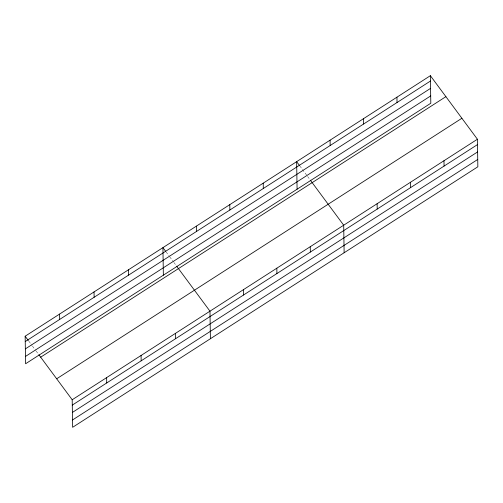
<?xml version="1.0" encoding="UTF-8"?>
<svg xmlns="http://www.w3.org/2000/svg" width="503" height="503" viewBox="0 0 503 503"><rect width="100%" height="100%" fill="white"/><g stroke="black" fill="none" stroke-linecap="round" stroke-linejoin="round"><path stroke-width="0.38" stroke-dasharray="2.52 1.89" d="M299.845 165.984L307.151 175.849M307.61 176.465L309.892 179.552M166.122 251.953L169.316 256.272M169.775 256.888L173.428 261.824M173.887 262.44L176.169 265.521M28.803 341.147L31.997 345.467M32.456 346.083L35.65 350.402M36.109 351.019L38.391 354.099"/><path stroke-width="0.75" d="M430.373 75.689L430.807 103.241L25.584 363.763L25.15 336.218L430.373 75.689L477.416 139.237L477.85 166.782L72.627 427.311L72.193 399.759L38.85 354.716M25.232 341.568L430.455 81.04M25.351 348.893L430.574 88.365M25.471 356.438L430.694 95.916M40.674 357.187L445.897 96.658M56.669 378.79L461.892 118.268M72.193 399.759L477.416 139.237M72.281 405.11L477.504 144.587M72.394 412.435L477.617 151.912M72.514 419.986L477.737 159.457M299.392 165.368L296.651 161.664L297.084 189.216M310.345 180.168L343.694 225.206L344.127 252.758M165.663 251.337L162.928 247.639L163.356 275.185M176.622 266.137L209.971 311.181L210.405 338.733M25.15 336.218L28.344 340.531M443.986 160.727L444.067 166.078M410.555 182.224L410.637 187.575M396.942 97.186L397.024 102.537M377.124 203.715L377.206 209.066M363.512 118.677L363.594 124.027M330.081 140.174L330.163 145.524M310.263 246.703L310.345 252.053M276.832 268.193L276.914 273.544M263.22 183.155L263.302 188.512M243.402 289.69L243.483 295.041M229.789 204.652L229.871 210.002M196.359 226.143L196.44 231.493M175.528 333.326L175.61 338.676M141.079 355.47L141.167 360.821M128.479 269.784L128.567 275.135M106.636 377.615L106.724 382.965M94.036 291.929L94.124 297.279M59.593 314.073L59.681 319.424"/></g></svg>
